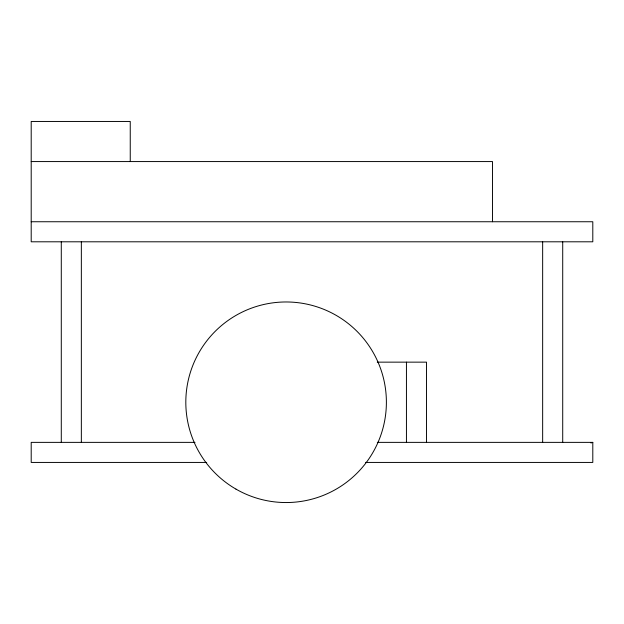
<?xml version="1.0" encoding="UTF-8"?>
<svg xmlns="http://www.w3.org/2000/svg" width="624" height="624" viewBox="0 0 624 624"><rect width="100%" height="100%" fill="white"/><g stroke="black" fill="none" stroke-linecap="round" stroke-linejoin="round"><path stroke-width="0.94" d="M590.951 442.978L592.8 442.369L592.8 462.431L365.625 462.431M31.2 161.569L492.515 161.569L492.515 221.746M31.2 221.746L592.8 221.746L592.8 241.8L31.2 241.8L31.2 121.454L130.244 121.454L130.244 161.569M377.27 362.146L426.504 362.146L426.504 442.369M195 442.369L31.2 442.369L31.2 462.431L206.7 462.431M377.325 442.369L592.8 442.369M562.715 241.8L562.715 442.369M542.654 241.8L542.654 442.369M406.442 362.146L406.442 442.369M81.346 241.8L81.346 442.369M61.285 241.8L61.285 442.369M235.958 489.107A100.285 100.285 0 0 0 386.389 402.254A100.285 100.285 0 0 0 235.958 315.409A100.285 100.285 0 0 0 235.958 489.107"/></g></svg>
